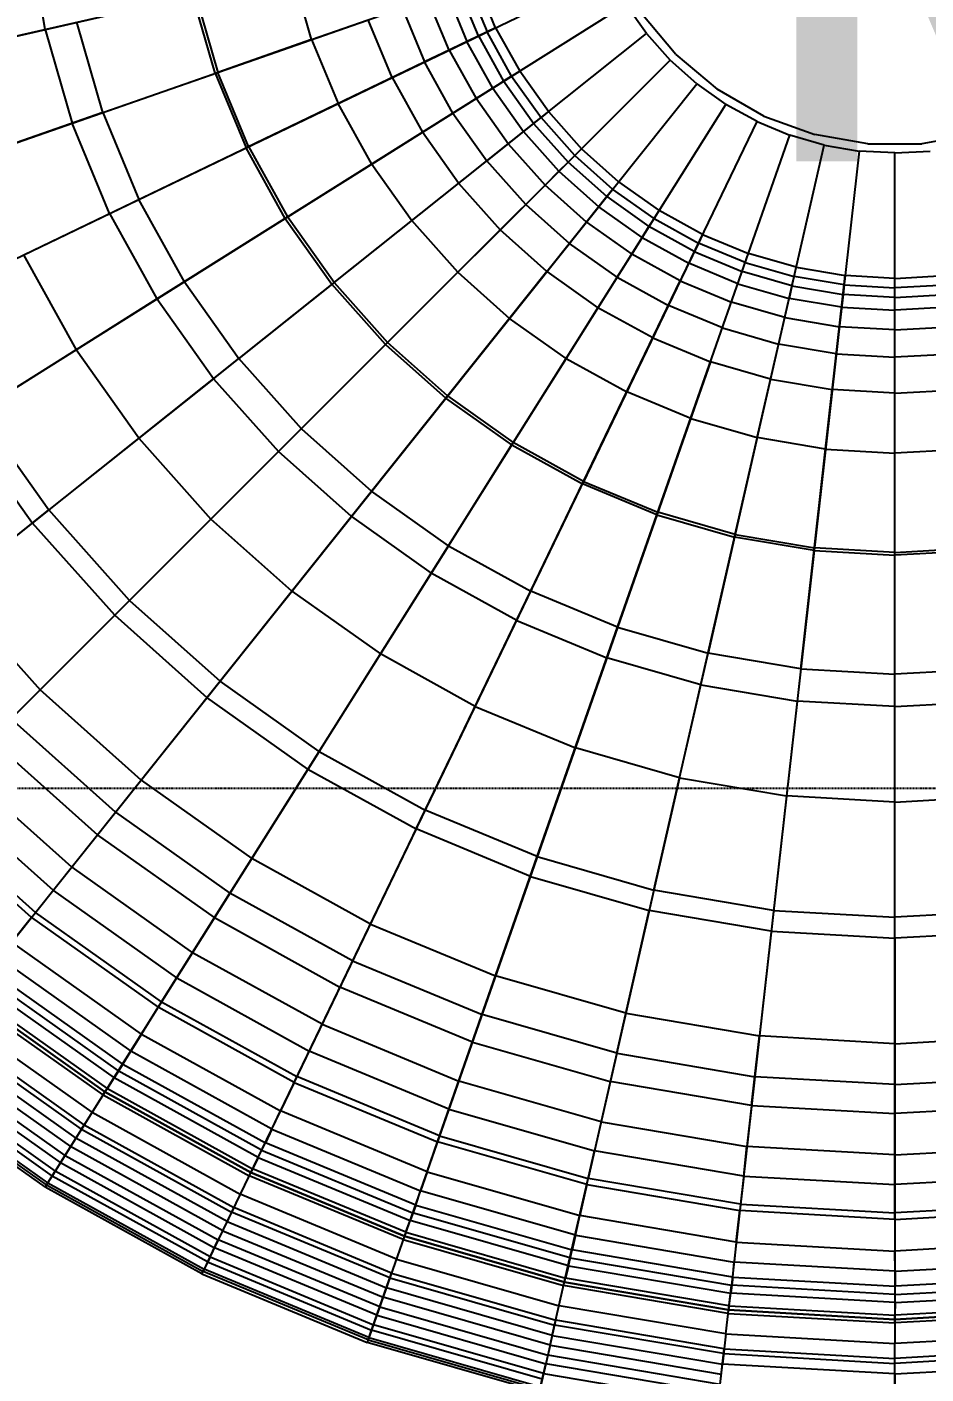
# Model space of a CAD drawing. Extents: x 11992 to 29481, y -6727 to 6811.
# Drawn here: x 18413 to 18554.5, y 538.2 to 750.5 of the extents above; entities that cross this region are included whole.
import ezdxf

# ---------------------------------------------------------------- set-up
doc = ezdxf.new("R2010")
doc.units = 0
doc.header["$MEASUREMENT"] = 0
doc.linetypes.add('DASHED', pattern=[19.05, 12.7, -6.35])
doc.layers.get('0').update_dxf_attribs({"color": 8, "linetype": 'CONTINUOUS'})
doc.layers.add('DQ-BEAM-DASH', color=8, linetype='DASHED')
doc.layers.add('zoylight 3编号', color=7, linetype='CONTINUOUS')
doc.styles.add('TFB MS 3mm at 1 to 25', font='arial.ttf', dxfattribs={"height": 75})

# ---------------------------------------------------------------- blocks, each defined once
blk = doc.blocks.new('MB-B')
at = {"layer": 'DQ-BEAM-DASH', "ltscale": 0.01}
blk.add_line((-12750, 5000), (-11200, 5000), dxfattribs=at)

msp = doc.modelspace()

# ---------------------------------------------------------------- linework, layer by layer
for p, q in [((18353.33, 735.79, -1615.12), (18500.87, 769.47, -1620.33)), ((18388.77, 724.31, -1619.67), (18502.41, 764.08, -1620.33)), ((18401.18, 746.71, -1632.14), (18476.71, 763.96, -1659.76)), ((18415.84, 750.06, -1620.33), (18413.27, 765.23, -1620.33)), ((18396.1, 706.67, -1619.67), (18504.56, 758.9, -1620.33)), ((18457.78, 748.46, -1646.7), (18454.77, 758.95, -1646.7)), ((18439.53, 755.47, -1642.06), (18443.03, 743.3, -1642.06)), ((18442.61, 743.15, -2440.36), (18483.77, 757.56, -1670.43)), ((18479.03, 755.9, -1659.76), (18482.24, 748.15, -1659.76)), ((18484.07, 749.04, -1662.33), (18480.95, 756.57, -1662.33)), ((18482.36, 757.06, -1665.53), (18485.43, 749.69, -1665.53)), ((18486.77, 750.33, -1670.43), (18483.77, 757.56, -1670.43)), ((18433.44, 707.6, -1620.33), (18507.28, 754, -1620.33)), ((18442.61, 743.15, -2440.36), (18439.1, 755.37, -2440.36)), ((18472.05, 753.45, -1653.52), (18475.58, 744.94, -1653.52)), ((18479.46, 746.81, -1656.74), (18476.11, 754.88, -1656.74)), ((18510.52, 749.42, -1620.33), (18507.28, 754, -1620.33)), ((18457.78, 748.46, -1646.7), (18466.7, 751.58, -1650.35)), ((18470.47, 742.49, -1650.35), (18466.7, 751.58, -1650.35)), ((18515.14, 746.13, -1620.71), (18509.69, 752.64, -1620.71)), ((18415.84, 750.06, -1620.33), (18420.09, 735.27, -1620.33)), ((18424.9, 736.96, -1637.01), (18420.81, 751.2, -1637.01)), ((18442.34, 695.04, -1620.33), (18510.52, 749.42, -1620.33)), ((18486.77, 750.33, -1670.43), (18447.49, 731.42, -2440.36)), ((18484.07, 749.04, -1662.33), (18485.43, 749.69, -1665.53)), ((18486.77, 750.33, -1670.43), (18485.43, 749.69, -1665.53)), ((18489.29, 742.69, -1665.53), (18485.43, 749.69, -1665.53)), ((18486.77, 750.33, -1670.43), (18490.56, 743.49, -1670.43)), ((18510.52, 749.42, -1620.33), (18514.25, 745.24, -1620.33)), ((18457.78, 748.46, -1646.7), (18443.03, 743.3, -1642.06)), ((18457.78, 748.46, -1646.7), (18461.97, 738.39, -1646.7)), ((18479.46, 746.81, -1656.74), (18484.07, 749.04, -1662.33)), ((18486.3, 740.82, -1659.76), (18482.24, 748.15, -1659.76)), ((18484.07, 749.04, -1662.33), (18488.02, 741.9, -1662.33)), ((18393.13, 705.24, -1627.09), (18475.58, 744.94, -1653.52)), ((18452.58, 683.56, -1620.33), (18514.25, 745.24, -1620.33)), ((18479.46, 746.81, -1656.74), (18475.58, 744.94, -1653.52)), ((18480.04, 736.88, -1653.52), (18475.58, 744.94, -1653.52)), ((18479.46, 746.81, -1656.74), (18483.69, 739.17, -1656.74)), ((18518.44, 741.5, -1620.33), (18514.25, 745.24, -1620.33)), ((18515.14, 746.13, -1620.71), (18521.66, 740.67, -1620.71)), ((18424.9, 736.96, -1637.01), (18443.03, 743.3, -1642.06)), ((18442.61, 743.15, -2440.36), (18447.49, 731.42, -2440.36)), ((18447.88, 731.61, -1642.06), (18443.03, 743.3, -1642.06)), ((18453.64, 720.29, -2440.36), (18490.56, 743.49, -1670.43)), ((18489.29, 742.69, -1665.53), (18490.56, 743.49, -1670.43)), ((18495.08, 737.11, -1670.43), (18490.56, 743.49, -1670.43)), ((18413.7, 610.17, -1604.58), (18518.44, 741.5, -1620.33)), ((18470.47, 742.49, -1650.35), (18475.24, 733.87, -1650.35)), ((18486.3, 740.82, -1659.76), (18483.69, 739.17, -1656.74)), ((18486.3, 740.82, -1659.76), (18488.02, 741.9, -1662.33)), ((18486.3, 740.82, -1659.76), (18491.15, 733.97, -1659.76)), ((18489.29, 742.69, -1665.53), (18488.02, 741.9, -1662.33)), ((18492.74, 735.24, -1662.33), (18488.02, 741.9, -1662.33)), ((18489.29, 742.69, -1665.53), (18493.91, 736.18, -1665.53)), ((18518.44, 741.5, -1620.33), (18523.01, 738.26, -1620.33)), ((18529.01, 736.42, -1620.71), (18521.66, 740.67, -1620.71)), ((18480.04, 736.88, -1653.52), (18483.69, 739.17, -1656.74)), ((18488.74, 732.05, -1656.74), (18483.69, 739.17, -1656.74)), ((18424.9, 736.96, -1637.01), (18363.88, 715.6, -1621.48)), ((18424.9, 736.96, -1637.01), (18430.58, 723.28, -1637.01)), ((18458.97, 636.33, -1619.67), (18523.01, 738.26, -1620.33)), ((18495.08, 737.11, -1670.43), (18460.99, 709.92, -2440.36)), ((18467.25, 728.84, -1646.7), (18461.97, 738.39, -1646.7)), ((18467.25, 728.84, -1646.7), (18480.04, 736.88, -1653.52)), ((18480.04, 736.88, -1653.52), (18485.37, 729.36, -1653.52)), ((18495.08, 737.11, -1670.43), (18493.91, 736.18, -1665.53)), ((18495.08, 737.11, -1670.43), (18500.29, 731.27, -1670.43)), ((18527.92, 735.55, -1620.33), (18523.01, 738.26, -1620.33)), ((18529.01, 736.42, -1620.71), (18537, 733.52, -1620.71)), ((18425.99, 721.06, -1620.33), (18420.09, 735.27, -1620.33)), ((18455.04, 584.2, -1604.58), (18527.92, 735.55, -1620.33)), ((18492.74, 735.24, -1662.33), (18491.15, 733.97, -1659.76)), ((18492.74, 735.24, -1662.33), (18493.91, 736.18, -1665.53)), ((18492.74, 735.24, -1662.33), (18498.17, 729.15, -1662.33)), ((18499.23, 730.21, -1665.53), (18493.91, 736.18, -1665.53)), ((18527.92, 735.55, -1620.33), (18533.1, 733.4, -1620.33)), ((18480.94, 725.83, -1650.35), (18475.24, 733.87, -1650.35)), ((18491.15, 733.97, -1659.76), (18485.37, 729.36, -1653.52)), ((18496.73, 727.72, -1659.76), (18491.15, 733.97, -1659.76)), ((18493.33, 619.75, -1619.67), (18533.1, 733.4, -1620.33)), ((18538.48, 731.85, -1620.33), (18533.1, 733.4, -1620.33)), ((18545.36, 732.03, -1620.71), (18537, 733.52, -1620.71)), ((18562.23, 733.51, -1620.71), (18553.86, 732.04, -1620.71)), ((18453.64, 720.29, -2440.36), (18447.49, 731.42, -2440.36)), ((18447.88, 731.61, -1642.06), (18454.01, 720.53, -1642.06)), ((18469.45, 700.44, -2440.36), (18500.29, 731.27, -1670.43)), ((18488.74, 732.05, -1656.74), (18494.55, 725.53, -1656.74)), ((18499.23, 730.21, -1665.53), (18498.17, 729.15, -1662.33)), ((18499.23, 730.21, -1665.53), (18500.29, 731.27, -1670.43)), ((18499.23, 730.21, -1665.53), (18505.19, 724.9, -1665.53)), ((18506.12, 726.07, -1670.43), (18500.29, 731.27, -1670.43)), ((18511.69, 614.48, -1619.67), (18538.48, 731.85, -1620.33)), ((18544.01, 730.91, -1620.33), (18528.31, 591.5, -1617.68)), ((18538.48, 731.85, -1620.33), (18544.01, 730.91, -1620.33)), ((18549.61, 730.6, -1620.33), (18544.01, 730.91, -1620.33)), ((18545.36, 732.03, -1620.71), (18553.86, 732.04, -1620.71)), ((18549.61, 730.6, -1620.33), (18555.21, 730.9, -1620.33)), ((18549.62, 562.61, -1604.58), (18549.61, 730.6, -1620.33)), ((18467.25, 728.84, -1646.7), (18383.02, 675.92, -1621.48)), ((18461.34, 710.19, -1642.06), (18485.37, 729.36, -1653.52)), ((18467.25, 728.84, -1646.7), (18473.56, 719.94, -1646.7)), ((18491.5, 722.49, -1653.52), (18485.37, 729.36, -1653.52)), ((18496.73, 727.72, -1659.76), (18498.17, 729.15, -1662.33)), ((18504.26, 723.73, -1662.33), (18498.17, 729.15, -1662.33)), ((18480.94, 725.83, -1650.35), (18487.5, 718.48, -1650.35)), ((18496.73, 727.72, -1659.76), (18494.55, 725.53, -1656.74)), ((18496.73, 727.72, -1659.76), (18502.99, 722.14, -1659.76)), ((18506.12, 726.07, -1670.43), (18512.51, 721.54, -1670.43)), ((18478.94, 691.98, -2440.36), (18505.19, 724.9, -1665.53)), ((18487.5, 718.48, -1650.35), (18494.55, 725.53, -1656.74)), ((18501.06, 719.72, -1656.74), (18494.55, 725.53, -1656.74)), ((18504.26, 723.73, -1662.33), (18498.38, 716.35, -1653.52)), ((18504.26, 723.73, -1662.33), (18505.19, 724.9, -1665.53)), ((18504.26, 723.73, -1662.33), (18510.91, 719.01, -1662.33)), ((18511.71, 720.28, -1665.53), (18505.19, 724.9, -1665.53)), ((18437.76, 710.31, -1637.01), (18430.58, 723.28, -1637.01)), ((18489.31, 684.63, -2440.36), (18512.51, 721.54, -1670.43)), ((18491.5, 722.49, -1653.52), (18498.38, 716.35, -1653.52)), ((18509.83, 717.29, -1659.76), (18502.99, 722.14, -1659.76)), ((18511.71, 720.28, -1665.53), (18512.51, 721.54, -1670.43)), ((18519.35, 717.75, -1670.43), (18512.51, 721.54, -1670.43)), ((18425.99, 721.06, -1620.33), (18433.44, 707.6, -1620.33)), ((18453.64, 720.29, -2440.36), (18460.99, 709.92, -2440.36)), ((18461.34, 710.19, -1642.06), (18454.01, 720.53, -1642.06)), ((18480.82, 711.8, -1646.7), (18473.56, 719.94, -1646.7)), ((18501.06, 719.72, -1656.74), (18508.19, 714.67, -1656.74)), ((18511.71, 720.28, -1665.53), (18510.91, 719.01, -1662.33)), ((18511.71, 720.28, -1665.53), (18518.7, 716.41, -1665.53)), ((18487.5, 718.48, -1650.35), (18387.08, 618.06, -1609.93)), ((18494.85, 711.92, -1650.35), (18487.5, 718.48, -1650.35)), ((18519.35, 717.75, -1670.43), (18500.43, 678.47, -2440.36)), ((18509.83, 717.29, -1659.76), (18508.19, 714.67, -1656.74)), ((18509.83, 717.29, -1659.76), (18510.91, 719.01, -1662.33)), ((18509.83, 717.29, -1659.76), (18517.17, 713.23, -1659.76)), ((18518.05, 715.06, -1662.33), (18510.91, 719.01, -1662.33)), ((18519.35, 717.75, -1670.43), (18518.7, 716.41, -1665.53)), ((18519.35, 717.75, -1670.43), (18526.57, 714.76, -1670.43)), ((18494.85, 711.92, -1650.35), (18498.38, 716.35, -1653.52)), ((18505.9, 711.03, -1653.52), (18498.38, 716.35, -1653.52)), ((18518.7, 716.41, -1665.53), (18515.83, 710.44, -1656.74)), ((18526.08, 713.35, -1665.53), (18518.7, 716.41, -1665.53)), ((18412.44, 714.54, -1632.14), (18420.71, 699.6, -1632.14)), ((18505.9, 711.03, -1653.52), (18508.19, 714.67, -1656.74)), ((18515.83, 710.44, -1656.74), (18508.19, 714.67, -1656.74)), ((18524.91, 710.01, -1659.76), (18517.17, 713.23, -1659.76)), ((18518.05, 715.06, -1662.33), (18525.58, 711.93, -1662.33)), ((18526.08, 713.35, -1665.53), (18533.76, 711.14, -1665.53)), ((18534.09, 712.6, -1670.43), (18526.57, 714.76, -1670.43)), ((18494.85, 711.92, -1650.35), (18396.52, 588.63, -1596.71)), ((18480.82, 711.8, -1646.7), (18488.96, 704.54, -1646.7)), ((18494.85, 711.92, -1650.35), (18502.88, 706.23, -1650.35)), ((18505.9, 711.03, -1653.52), (18502.88, 706.23, -1650.35)), ((18505.9, 711.03, -1653.52), (18513.96, 706.56, -1653.52)), ((18524.39, 670.09, -2440.36), (18533.76, 711.14, -1665.53)), ((18533.42, 709.68, -1662.33), (18525.58, 711.93, -1662.33)), ((18533.42, 709.68, -1662.33), (18533.76, 711.14, -1665.53)), ((18541.64, 709.81, -1665.53), (18533.76, 711.14, -1665.53)), ((18534.09, 712.6, -1670.43), (18541.8, 711.29, -1670.43)), ((18536.92, 667.97, -2440.36), (18541.8, 711.29, -1670.43)), ((18541.64, 709.81, -1665.53), (18541.8, 711.29, -1670.43)), ((18549.61, 710.85, -1670.43), (18541.8, 711.29, -1670.43)), ((18549.61, 710.85, -1670.43), (18557.42, 711.28, -1670.43)), ((18437.76, 710.31, -1637.01), (18446.33, 698.22, -1637.01)), ((18461.34, 710.19, -1642.06), (18446.33, 698.22, -1637.01)), ((18469.45, 700.44, -2440.36), (18460.99, 709.92, -2440.36)), ((18461.34, 710.19, -1642.06), (18469.76, 700.75, -1642.06)), ((18474.26, 624.11, -1627.09), (18515.83, 710.44, -1656.74)), ((18515.83, 710.44, -1656.74), (18523.89, 707.09, -1656.74)), ((18524.91, 710.01, -1659.76), (18532.97, 707.7, -1659.76)), ((18533.42, 709.68, -1662.33), (18532.97, 707.7, -1659.76)), ((18533.42, 709.68, -1662.33), (18541.47, 708.32, -1662.33)), ((18541.64, 709.81, -1665.53), (18541.47, 708.32, -1662.33)), ((18541.64, 709.81, -1665.53), (18549.61, 709.35, -1665.53)), ((18557.59, 709.79, -1665.53), (18549.61, 709.35, -1665.53)), ((18405.35, 689.95, -1619.67), (18433.44, 707.6, -1620.33)), ((18442.34, 695.04, -1620.33), (18433.44, 707.6, -1620.33)), ((18532.28, 704.68, -1656.74), (18523.89, 707.09, -1656.74)), ((18527.96, 685.76, -1646.7), (18532.97, 707.7, -1659.76)), ((18541.24, 706.3, -1659.76), (18532.97, 707.7, -1659.76)), ((18541.47, 708.32, -1662.33), (18540.41, 698.95, -1653.52)), ((18549.61, 707.85, -1662.33), (18541.47, 708.32, -1662.33)), ((18549.61, 707.85, -1662.33), (18557.76, 708.3, -1662.33)), ((18497.86, 698.23, -1646.7), (18488.96, 704.54, -1646.7)), ((18497.86, 698.23, -1646.7), (18502.88, 706.23, -1650.35)), ((18511.5, 701.46, -1650.35), (18502.88, 706.23, -1650.35)), ((18522.47, 703.03, -1653.52), (18513.96, 706.56, -1653.52)), ((18532.28, 704.68, -1656.74), (18540.89, 703.22, -1656.74)), ((18541.24, 706.3, -1659.76), (18549.61, 705.82, -1659.76)), ((18557.98, 706.29, -1659.76), (18549.61, 705.82, -1659.76)), ((18522.47, 703.03, -1653.52), (18531.33, 700.49, -1653.52)), ((18549.61, 702.73, -1656.74), (18540.89, 703.22, -1656.74)), ((18549.61, 702.73, -1656.74), (18558.33, 703.21, -1656.74)), ((18469.45, 700.44, -2440.36), (18478.94, 691.98, -2440.36)), ((18479.21, 692.32, -1642.06), (18469.76, 700.75, -1642.06)), ((18511.5, 701.46, -1650.35), (18520.6, 697.68, -1650.35)), ((18540.41, 698.95, -1653.52), (18531.33, 700.49, -1653.52)), ((18395.78, 657.92, -1621.49), (18446.33, 698.22, -1637.01)), ((18430.58, 685.67, -1632.14), (18420.71, 699.6, -1632.14)), ((18456.19, 687.17, -1637.01), (18446.33, 698.22, -1637.01)), ((18497.86, 698.23, -1646.7), (18489.54, 685, -1642.06)), ((18497.86, 698.23, -1646.7), (18507.41, 692.95, -1646.7)), ((18540.41, 698.95, -1653.52), (18539.78, 693.32, -1650.35)), ((18540.41, 698.95, -1653.52), (18549.61, 698.43, -1653.52)), ((18558.81, 698.93, -1653.52), (18549.61, 698.43, -1653.52)), ((18520.6, 697.68, -1650.35), (18466.54, 543.2, -1578.79)), ((18512.17, 673.6, -2440.36), (18520.6, 697.68, -1650.35)), ((18530.07, 694.96, -1650.35), (18520.6, 697.68, -1650.35)), ((18442.34, 695.04, -1620.33), (18416.4, 674.36, -1619.67)), ((18442.34, 695.04, -1620.33), (18452.58, 683.56, -1620.33)), ((18530.07, 694.96, -1650.35), (18539.78, 693.32, -1650.35)), ((18489.31, 684.63, -2440.36), (18478.94, 691.98, -2440.36)), ((18479.21, 692.32, -1642.06), (18489.54, 685, -1642.06)), ((18517.48, 688.77, -1646.7), (18507.41, 692.95, -1646.7)), ((18534.82, 649.32, -1637.01), (18539.78, 693.32, -1650.35)), ((18549.61, 692.76, -1650.35), (18539.78, 693.32, -1650.35)), ((18549.61, 692.76, -1650.35), (18559.45, 693.3, -1650.35)), ((18405.35, 689.95, -1619.67), (18416.4, 674.36, -1619.67)), ((18402.56, 688.2, -1627.09), (18413.82, 672.3, -1627.09)), ((18517.48, 688.77, -1646.7), (18527.96, 685.76, -1646.7)), ((18430.58, 685.67, -1632.14), (18441.94, 672.93, -1632.14)), ((18456.19, 687.17, -1637.01), (18467.24, 677.31, -1637.01)), ((18527.96, 685.76, -1646.7), (18520.21, 651.8, -1637.01)), ((18538.72, 683.93, -1646.7), (18527.96, 685.76, -1646.7)), ((18452.58, 683.56, -1620.33), (18407.24, 638.22, -1615.12)), ((18464.06, 673.32, -1620.33), (18452.58, 683.56, -1620.33)), ((18479.33, 668.74, -1637.01), (18489.54, 685, -1642.06)), ((18489.31, 684.63, -2440.36), (18500.43, 678.47, -2440.36)), ((18500.62, 678.86, -1642.06), (18489.54, 685, -1642.06)), ((18538.72, 683.93, -1646.7), (18549.61, 683.32, -1646.7)), ((18560.5, 683.92, -1646.7), (18549.61, 683.32, -1646.7)), ((18479.33, 668.74, -1637.01), (18467.24, 677.31, -1637.01)), ((18512.17, 673.6, -2440.36), (18500.43, 678.47, -2440.36)), ((18500.62, 678.86, -1642.06), (18512.32, 674.01, -1642.06)), ((18400.83, 661.94, -1617.68), (18416.4, 674.36, -1619.67)), ((18429.12, 660.1, -1619.67), (18416.4, 674.36, -1619.67)), ((18454.68, 661.56, -1632.14), (18441.94, 672.93, -1632.14)), ((18464.06, 673.32, -1620.33), (18476.61, 664.42, -1620.33)), ((18512.17, 673.6, -2440.36), (18524.39, 670.09, -2440.36)), ((18524.48, 670.51, -1642.06), (18512.32, 674.01, -1642.06)), ((18426.79, 657.77, -1627.09), (18413.82, 672.3, -1627.09)), ((18479.33, 668.74, -1637.01), (18444.94, 614.01, -1621.49)), ((18479.33, 668.74, -1637.01), (18492.29, 661.57, -1637.01)), ((18536.92, 667.97, -2440.36), (18524.39, 670.09, -2440.36)), ((18524.48, 670.51, -1642.06), (18536.97, 668.4, -1642.06)), ((18536.92, 667.97, -2440.36), (18549.61, 667.25, -2440.36)), ((18549.61, 667.68, -1642.06), (18536.97, 668.4, -1642.06)), ((18549.61, 667.68, -1642.06), (18562.26, 668.38, -1642.06)), ((18562.3, 667.95, -2440.36), (18549.61, 667.25, -2440.36)), ((18549.61, 667.25, -2440.36), (18549.61, 667.68, -1642.06)), ((18549.61, 606.91, -1627.09), (18549.61, 667.68, -1642.06)), ((18490.08, 656.97, -1620.33), (18476.61, 664.42, -1620.33)), ((18400.83, 661.94, -1617.68), (18415.04, 646.02, -1617.68)), ((18429.12, 660.1, -1619.67), (18443.37, 647.38, -1619.67)), ((18454.68, 661.56, -1632.14), (18468.62, 651.69, -1632.14)), ((18505.97, 655.89, -1637.01), (18492.29, 661.57, -1637.01)), ((18426.79, 657.77, -1627.09), (18441.32, 644.81, -1627.09)), ((18490.08, 656.97, -1620.33), (18504.29, 651.07, -1620.33)), ((18505.97, 655.89, -1637.01), (18520.21, 651.8, -1637.01)), ((18483.56, 643.42, -1632.14), (18468.62, 651.69, -1632.14)), ((18515.73, 632.16, -1632.14), (18520.21, 651.8, -1637.01)), ((18534.82, 649.32, -1637.01), (18520.21, 651.8, -1637.01)), ((18519.08, 646.82, -1620.33), (18504.29, 651.07, -1620.33)), ((18458.97, 636.33, -1619.67), (18443.37, 647.38, -1619.67)), ((18534.82, 649.32, -1637.01), (18532.57, 629.31, -1632.14)), ((18534.82, 649.32, -1637.01), (18549.61, 648.48, -1637.01)), ((18564.41, 649.3, -1637.01), (18549.61, 648.48, -1637.01)), ((18430.96, 631.81, -1617.68), (18415.04, 646.02, -1617.68)), ((18519.08, 646.82, -1620.33), (18534.25, 644.25, -1620.33)), ((18457.21, 633.54, -1627.09), (18441.32, 644.81, -1627.09)), ((18483.56, 643.42, -1632.14), (18499.32, 636.87, -1632.14)), ((18549.61, 643.38, -1620.33), (18534.25, 644.25, -1620.33)), ((18549.61, 643.38, -1620.33), (18564.98, 644.23, -1620.33)), ((18426.93, 626.77, -1621.49), (18410.47, 641.45, -1621.49)), ((18407.24, 638.22, -1615.12), (18424.08, 623.2, -1615.12)), ((18515.73, 632.16, -1632.14), (18499.32, 636.87, -1632.14)), ((18458.97, 636.33, -1619.67), (18433.65, 596.04, -1604.58)), ((18458.97, 636.33, -1619.67), (18475.69, 627.08, -1619.67)), ((18420.02, 618.1, -1612.74), (18402.63, 633.62, -1612.74)), ((18457.21, 633.54, -1627.09), (18474.26, 624.11, -1627.09)), ((18399.33, 630.32, -1609.56), (18417.11, 614.45, -1609.56)), ((18430.96, 631.81, -1617.68), (18448.37, 619.47, -1617.68)), ((18515.73, 632.16, -1632.14), (18510.96, 611.27, -1627.09)), ((18515.73, 632.16, -1632.14), (18532.57, 629.31, -1632.14)), ((18532.57, 629.31, -1632.14), (18525.32, 565, -1615.66)), ((18549.61, 628.35, -1632.14), (18532.57, 629.31, -1632.14)), ((18549.61, 628.35, -1632.14), (18566.66, 629.29, -1632.14)), ((18413.7, 610.17, -1604.58), (18395.46, 626.44, -1604.58)), ((18396.17, 627.16, -1615.66), (18414.33, 610.96, -1615.66)), ((18426.93, 626.77, -1621.49), (18444.94, 614.01, -1621.49)), ((18493.33, 619.75, -1619.67), (18475.69, 627.08, -1619.67)), ((18474.26, 624.11, -1627.09), (18443.08, 559.37, -1596.71)), ((18492.24, 616.64, -1627.09), (18474.26, 624.11, -1627.09)), ((18442.51, 610.14, -1615.12), (18424.08, 623.2, -1615.12)), ((18477.61, 574.82, -1604.58), (18493.33, 619.75, -1619.67)), ((18493.33, 619.75, -1619.67), (18511.69, 614.48, -1619.67)), ((18420.02, 618.1, -1612.74), (18439.04, 604.62, -1612.74)), ((18467.05, 609.14, -1617.68), (18448.37, 619.47, -1617.68)), ((18492.24, 616.64, -1627.09), (18510.96, 611.27, -1627.09)), ((18436.56, 600.67, -1609.56), (18417.11, 614.45, -1609.56)), ((18434.18, 596.89, -1615.66), (18444.94, 614.01, -1621.49)), ((18464.25, 603.32, -1621.49), (18444.94, 614.01, -1621.49)), ((18511.69, 614.48, -1619.67), (18502.32, 573.42, -1609.56)), ((18530.54, 611.29, -1619.67), (18511.69, 614.48, -1619.67)), ((18505.83, 588.77, -1621.49), (18510.96, 611.27, -1627.09)), ((18530.17, 608.02, -1627.09), (18510.96, 611.27, -1627.09)), ((18530.54, 611.29, -1619.67), (18549.61, 610.21, -1619.67)), ((18568.69, 611.26, -1619.67), (18549.61, 610.21, -1619.67)), ((18413.7, 610.17, -1604.58), (18410.6, 606.27, -1599.1)), ((18413.7, 610.17, -1604.58), (18433.65, 596.04, -1604.58)), ((18434.18, 596.89, -1615.66), (18414.33, 610.96, -1615.66)), ((18442.51, 610.14, -1615.12), (18462.26, 599.21, -1615.12)), ((18467.05, 609.14, -1617.68), (18486.75, 600.96, -1617.68)), ((18530.17, 608.02, -1627.09), (18549.61, 606.91, -1627.09)), ((18569.06, 607.99, -1627.09), (18549.61, 606.91, -1627.09)), ((18431, 591.81, -1599.1), (18410.6, 606.27, -1599.1)), ((18549.61, 606.91, -1627.09), (18549.62, 543.05, -1604.79)), ((18408.64, 603.77, -1594.44), (18429.34, 589.1, -1594.44)), ((18459.44, 593.34, -1612.74), (18439.04, 604.62, -1612.74)), ((18464.25, 603.32, -1621.49), (18484.62, 594.86, -1621.49)), ((18406.31, 600.91, -1609.93), (18427.34, 586.01, -1609.93)), ((18428.09, 587.08, -1587.92), (18407.18, 601.9, -1587.92)), ((18436.56, 600.67, -1609.56), (18457.41, 589.13, -1609.56)), ((18507.26, 595.07, -1617.68), (18486.75, 600.96, -1617.68)), ((18405.56, 599.91, -1576.9), (18426.71, 584.92, -1576.9)), ((18483.11, 590.55, -1615.12), (18462.26, 599.21, -1615.12)), ((18424.96, 582.22, -1537.32), (18403.52, 597.41, -1537.32)), ((18425.26, 582.7, -1537.89), (18403.88, 597.85, -1537.89)), ((18403.88, 597.85, -1550.75), (18425.26, 582.7, -1550.75)), ((18425.63, 583.25, -1563.72), (18404.3, 598.37, -1563.72)), ((18434.18, 596.89, -1615.66), (18417.41, 570.2, -1591.83)), ((18434.18, 596.89, -1615.66), (18455.47, 585.11, -1615.66)), ((18423.24, 579.48, -1604.79), (18401.5, 594.88, -1604.79)), ((18431, 591.81, -1599.1), (18433.65, 596.04, -1604.58)), ((18455.04, 584.2, -1604.58), (18433.65, 596.04, -1604.58)), ((18505.83, 588.77, -1621.49), (18484.62, 594.86, -1621.49)), ((18507.26, 595.07, -1617.68), (18528.31, 591.5, -1617.68)), ((18421.58, 576.83, -1537.85), (18399.55, 592.44, -1537.85)), ((18421.99, 577.49, -1537.32), (18400.04, 593.05, -1537.32)), ((18459.44, 593.34, -1612.74), (18480.96, 584.4, -1612.74)), ((18398.52, 591.13, -1600.71), (18420.69, 575.42, -1600.71)), ((18431, 591.81, -1599.1), (18429.34, 589.1, -1594.44)), ((18431, 591.81, -1599.1), (18452.88, 579.7, -1599.1)), ((18483.11, 590.55, -1615.12), (18504.81, 584.32, -1615.12)), ((18527.07, 580.55, -1615.12), (18528.31, 591.5, -1617.68)), ((18549.62, 590.29, -1617.68), (18528.31, 591.5, -1617.68)), ((18549.62, 590.29, -1617.68), (18570.92, 591.47, -1617.68)), ((18418.98, 572.7, -1596.71), (18396.52, 588.63, -1596.71)), ((18397.53, 589.9, -1545.96), (18419.85, 574.08, -1545.96)), ((18428.09, 587.08, -1587.92), (18429.34, 589.1, -1594.44)), ((18451.53, 576.83, -1594.44), (18429.34, 589.1, -1594.44)), ((18479.42, 579.99, -1609.56), (18457.41, 589.13, -1609.56)), ((18505.83, 588.77, -1621.49), (18501.33, 569.06, -1615.66)), ((18505.83, 588.77, -1621.49), (18527.58, 585.09, -1621.49)), ((18394.67, 586.31, -1591.83), (18417.41, 570.2, -1591.83)), ((18418.26, 571.55, -1554.17), (18395.66, 587.56, -1554.17)), ((18428.09, 587.08, -1587.92), (18426.71, 584.92, -1576.9)), ((18449.9, 573.52, -1609.93), (18427.34, 586.01, -1609.93)), ((18428.09, 587.08, -1587.92), (18450.52, 574.68, -1587.92)), ((18392.81, 583.98, -1578.79), (18415.83, 567.67, -1578.79)), ((18416.06, 568.05, -1570.88), (18393.09, 584.33, -1570.88)), ((18416.26, 568.37, -1585.91), (18393.32, 584.62, -1585.91)), ((18394.11, 585.61, -1562.57), (18416.93, 569.44, -1562.57)), ((18425.63, 583.25, -1563.72), (18426.71, 584.92, -1576.9)), ((18449.39, 572.38, -1576.9), (18426.71, 584.92, -1576.9)), ((18455.04, 584.2, -1604.58), (18452.88, 579.7, -1599.1)), ((18455.04, 584.2, -1604.58), (18477.61, 574.82, -1604.58)), ((18477.94, 575.78, -1615.66), (18455.47, 585.11, -1615.66)), ((18503.36, 577.97, -1612.74), (18480.96, 584.4, -1612.74)), ((18527.07, 580.55, -1615.12), (18504.81, 584.32, -1615.12)), ((18549.62, 583.84, -1621.49), (18527.58, 585.09, -1621.49)), ((18549.62, 583.84, -1621.49), (18571.64, 585.06, -1621.49)), ((18424.96, 582.22, -1537.32), (18425.26, 582.7, -1537.89)), ((18424.96, 582.22, -1537.32), (18447.95, 569.49, -1537.32)), ((18425.63, 583.25, -1563.72), (18425.26, 582.7, -1550.75)), ((18425.26, 582.7, -1537.89), (18425.26, 582.7, -1550.75)), ((18425.26, 582.7, -1537.89), (18448.2, 570, -1537.89)), ((18448.2, 570, -1550.75), (18425.26, 582.7, -1550.75)), ((18425.63, 583.25, -1563.72), (18448.5, 570.6, -1563.72)), ((18423.24, 579.48, -1604.79), (18446.55, 566.58, -1604.79)), ((18451.53, 576.83, -1594.44), (18452.88, 579.7, -1599.1)), ((18475.97, 570.12, -1599.1), (18452.88, 579.7, -1599.1)), ((18479.42, 579.99, -1609.56), (18502.32, 573.42, -1609.56)), ((18527.07, 580.55, -1615.12), (18526.34, 574.08, -1612.74)), ((18527.07, 580.55, -1615.12), (18549.62, 579.27, -1615.12)), ((18572.16, 580.52, -1615.12), (18549.62, 579.27, -1615.12)), ((18421.58, 576.83, -1537.85), (18421.99, 577.49, -1537.32)), ((18421.99, 577.49, -1537.32), (18445.53, 564.46, -1537.32)), ((18503.36, 577.97, -1612.74), (18526.34, 574.08, -1612.74)), ((18421.58, 576.83, -1537.85), (18418.26, 571.55, -1554.17)), ((18444.47, 562.26, -1600.71), (18420.69, 575.42, -1600.71)), ((18421.58, 576.83, -1537.85), (18445.19, 563.76, -1537.85)), ((18451.53, 576.83, -1594.44), (18450.52, 574.68, -1587.92)), ((18451.53, 576.83, -1594.44), (18474.95, 567.11, -1594.44)), ((18477.94, 575.78, -1615.66), (18501.33, 569.06, -1615.66)), ((18443.79, 560.83, -1545.96), (18419.85, 574.08, -1545.96)), ((18449.39, 572.38, -1576.9), (18450.52, 574.68, -1587.92)), ((18449.9, 573.52, -1609.93), (18473.7, 563.64, -1609.93)), ((18474.19, 564.86, -1587.92), (18450.52, 574.68, -1587.92)), ((18475.97, 570.12, -1599.1), (18477.61, 574.82, -1604.58)), ((18501.1, 568.08, -1604.58), (18477.61, 574.82, -1604.58)), ((18501.1, 568.08, -1604.58), (18502.32, 573.42, -1609.56)), ((18525.82, 569.44, -1609.56), (18502.32, 573.42, -1609.56)), ((18525.82, 569.44, -1609.56), (18526.34, 574.08, -1612.74)), ((18549.62, 572.76, -1612.74), (18526.34, 574.08, -1612.74)), ((18549.62, 572.76, -1612.74), (18572.88, 574.04, -1612.74)), ((18418.26, 571.55, -1554.17), (18416.93, 569.44, -1562.57)), ((18418.26, 571.55, -1554.17), (18442.49, 558.14, -1554.17)), ((18418.98, 572.7, -1596.71), (18443.08, 559.37, -1596.71)), ((18449.39, 572.38, -1576.9), (18448.2, 570, -1550.75)), ((18449.39, 572.38, -1576.9), (18473.32, 562.45, -1576.9)), ((18416.06, 568.05, -1570.88), (18416.93, 569.44, -1562.57)), ((18416.26, 568.37, -1585.91), (18417.41, 570.2, -1591.83)), ((18441.41, 555.9, -1562.57), (18416.93, 569.44, -1562.57)), ((18441.8, 556.7, -1591.83), (18417.41, 570.2, -1591.83)), ((18447.95, 569.49, -1537.32), (18448.2, 570, -1537.89)), ((18472.22, 559.42, -1537.32), (18447.95, 569.49, -1537.32)), ((18448.2, 570, -1550.75), (18448.2, 570, -1537.89)), ((18448.2, 570, -1550.75), (18472.41, 559.95, -1550.75)), ((18472.41, 559.95, -1537.89), (18448.2, 570, -1537.89)), ((18472.63, 560.58, -1563.72), (18448.5, 570.6, -1563.72)), ((18475.97, 570.12, -1599.1), (18474.95, 567.11, -1594.44)), ((18475.97, 570.12, -1599.1), (18500, 563.22, -1599.1)), ((18498.47, 556.53, -1609.93), (18501.33, 569.06, -1615.66)), ((18525.32, 565, -1615.66), (18501.33, 569.06, -1615.66)), ((18525.82, 569.44, -1609.56), (18525.21, 564, -1604.58)), ((18525.82, 569.44, -1609.56), (18549.62, 568.09, -1609.56)), ((18573.41, 569.4, -1609.56), (18549.62, 568.09, -1609.56)), ((18416.26, 568.37, -1585.91), (18415.83, 567.67, -1578.79)), ((18416.06, 568.05, -1570.88), (18415.83, 567.67, -1578.79)), ((18440.5, 554.02, -1578.79), (18415.83, 567.67, -1578.79)), ((18416.06, 568.05, -1570.88), (18440.7, 554.42, -1570.88)), ((18416.26, 568.37, -1585.91), (18440.86, 554.75, -1585.91)), ((18474.19, 564.86, -1587.92), (18474.95, 567.11, -1594.44)), ((18499.32, 560.11, -1594.44), (18474.95, 567.11, -1594.44)), ((18501.1, 568.08, -1604.58), (18500, 563.22, -1599.1)), ((18501.1, 568.08, -1604.58), (18525.21, 564, -1604.58)), ((18471.15, 556.36, -1604.79), (18446.55, 566.58, -1604.79)), ((18474.19, 564.86, -1587.92), (18473.32, 562.45, -1576.9)), ((18474.19, 564.86, -1587.92), (18498.82, 557.79, -1587.92)), ((18525.32, 565, -1615.66), (18523.88, 552.23, -1609.93)), ((18525.32, 565, -1615.66), (18549.62, 563.62, -1615.66)), ((18573.91, 564.96, -1615.66), (18549.62, 563.62, -1615.66)), ((18445.53, 564.46, -1537.32), (18441.41, 555.9, -1562.57)), ((18470.12, 553.41, -1537.85), (18445.19, 563.76, -1537.85)), ((18470.37, 554.14, -1537.32), (18445.53, 564.46, -1537.32)), ((18472.63, 560.58, -1563.72), (18473.32, 562.45, -1576.9)), ((18498.23, 555.3, -1576.9), (18473.32, 562.45, -1576.9)), ((18498.47, 556.53, -1609.93), (18473.7, 563.64, -1609.93)), ((18499.32, 560.11, -1594.44), (18500, 563.22, -1599.1)), ((18524.66, 559.04, -1599.1), (18500, 563.22, -1599.1)), ((18524.66, 559.04, -1599.1), (18525.21, 564, -1604.58)), ((18549.62, 562.61, -1604.58), (18525.21, 564, -1604.58)), ((18549.62, 562.61, -1604.58), (18574.02, 563.96, -1604.58)), ((18549.62, 562.61, -1604.58), (18549.63, 557.63, -1599.1)), ((18443.79, 560.83, -1545.96), (18469.04, 550.35, -1545.96)), ((18444.47, 562.26, -1600.71), (18469.57, 551.84, -1600.71)), ((18472.63, 560.58, -1563.72), (18472.41, 559.95, -1550.75)), ((18472.63, 560.58, -1563.72), (18497.75, 553.36, -1563.72)), ((18441.8, 556.7, -1591.83), (18443.08, 559.37, -1596.71)), ((18468.06, 547.52, -1554.17), (18442.49, 558.14, -1554.17)), ((18468.51, 548.81, -1596.71), (18443.08, 559.37, -1596.71)), ((18472.41, 559.95, -1537.89), (18472.22, 559.42, -1537.32)), ((18472.22, 559.42, -1537.32), (18497.47, 552.17, -1537.32)), ((18497.6, 552.72, -1550.75), (18472.41, 559.95, -1550.75)), ((18472.41, 559.95, -1537.89), (18472.41, 559.95, -1550.75)), ((18472.41, 559.95, -1537.89), (18497.6, 552.72, -1537.89)), ((18499.32, 560.11, -1594.44), (18498.82, 557.79, -1587.92)), ((18499.32, 560.11, -1594.44), (18524.33, 555.88, -1594.44)), ((18524.66, 559.04, -1599.1), (18524.33, 555.88, -1594.44)), ((18524.66, 559.04, -1599.1), (18549.63, 557.63, -1599.1)), ((18574.59, 559.01, -1599.1), (18549.63, 557.63, -1599.1)), ((18441.8, 556.7, -1591.83), (18440.86, 554.75, -1585.91)), ((18441.8, 556.7, -1591.83), (18467.53, 546.02, -1591.83)), ((18471.15, 556.36, -1604.79), (18496.75, 549.01, -1604.79)), ((18495.68, 544.34, -1600.71), (18498.47, 556.53, -1609.93)), ((18498.23, 555.3, -1576.9), (18498.82, 557.79, -1587.92)), ((18498.47, 556.53, -1609.93), (18523.88, 552.23, -1609.93)), ((18524.09, 553.52, -1587.92), (18498.82, 557.79, -1587.92)), ((18549.66, 554.45, -1594.44), (18549.63, 557.63, -1599.1)), ((18440.5, 554.02, -1578.79), (18440.86, 554.75, -1585.91)), ((18440.5, 554.02, -1578.79), (18440.7, 554.42, -1570.88)), ((18440.5, 554.02, -1578.79), (18466.54, 543.2, -1578.79)), ((18441.41, 555.9, -1562.57), (18440.7, 554.42, -1570.88)), ((18466.69, 543.63, -1570.88), (18440.7, 554.42, -1570.88)), ((18466.81, 543.98, -1585.91), (18440.86, 554.75, -1585.91)), ((18441.41, 555.9, -1562.57), (18467.23, 545.17, -1562.57)), ((18466.69, 543.63, -1570.88), (18470.37, 554.14, -1537.32)), ((18470.37, 554.14, -1537.32), (18496.23, 546.72, -1537.32)), ((18498.23, 555.3, -1576.9), (18497.75, 553.36, -1563.72)), ((18498.23, 555.3, -1576.9), (18523.78, 550.98, -1576.9)), ((18524.09, 553.52, -1587.92), (18524.33, 555.88, -1594.44)), ((18549.66, 554.45, -1594.44), (18524.33, 555.88, -1594.44)), ((18549.66, 554.45, -1594.44), (18574.97, 555.85, -1594.44)), ((18549.66, 554.45, -1594.44), (18549.68, 552.08, -1587.92)), ((18495.68, 544.34, -1600.71), (18469.57, 551.84, -1600.71)), ((18470.12, 553.41, -1537.85), (18496.05, 545.96, -1537.85)), ((18497.47, 552.17, -1537.32), (18497.6, 552.72, -1537.89)), ((18523.38, 547.78, -1537.32), (18497.47, 552.17, -1537.32)), ((18497.6, 552.72, -1550.75), (18497.75, 553.36, -1563.72)), ((18497.6, 552.72, -1550.75), (18497.6, 552.72, -1537.89)), ((18497.6, 552.72, -1550.75), (18523.44, 548.34, -1550.75)), ((18523.44, 548.34, -1537.89), (18497.6, 552.72, -1537.89)), ((18523.53, 549, -1563.72), (18497.75, 553.36, -1563.72)), ((18523.02, 544.56, -1604.79), (18523.88, 552.23, -1609.93)), ((18524.09, 553.52, -1587.92), (18523.78, 550.98, -1576.9)), ((18549.62, 550.77, -1609.93), (18523.88, 552.23, -1609.93)), ((18524.09, 553.52, -1587.92), (18549.68, 552.08, -1587.92)), ((18549.62, 550.77, -1609.93), (18575.35, 552.19, -1609.93)), ((18549.66, 549.51, -1576.9), (18549.68, 552.08, -1587.92)), ((18575.26, 553.5, -1587.92), (18549.68, 552.08, -1587.92)), ((18495.33, 542.8, -1545.96), (18469.04, 550.35, -1545.96)), ((18523.53, 549, -1563.72), (18523.78, 550.98, -1576.9)), ((18549.66, 549.51, -1576.9), (18523.78, 550.98, -1576.9)), ((18549.66, 549.51, -1576.9), (18575.53, 550.95, -1576.9)), ((18468.06, 547.52, -1554.17), (18494.67, 539.88, -1554.17)), ((18468.51, 548.81, -1596.71), (18494.97, 541.21, -1596.71)), ((18523.02, 544.56, -1604.79), (18496.75, 549.01, -1604.79)), ((18523.38, 547.78, -1537.32), (18523.44, 548.34, -1537.89)), ((18523.38, 547.78, -1537.32), (18549.62, 546.29, -1537.32)), ((18523.53, 549, -1563.72), (18523.44, 548.34, -1550.75)), ((18549.62, 546.86, -1550.75), (18523.44, 548.34, -1550.75)), ((18523.44, 548.34, -1537.89), (18523.44, 548.34, -1550.75)), ((18523.44, 548.34, -1537.89), (18549.62, 546.86, -1537.89)), ((18523.53, 549, -1563.72), (18549.63, 547.52, -1563.72)), ((18575.78, 548.3, -1537.89), (18549.62, 546.86, -1537.89)), ((18549.62, 546.86, -1550.75), (18575.78, 548.3, -1550.75)), ((18575.85, 547.74, -1537.32), (18549.62, 546.29, -1537.32)), ((18549.62, 546.86, -1550.75), (18549.63, 547.52, -1563.72)), ((18549.66, 549.51, -1576.9), (18549.63, 547.52, -1563.72)), ((18575.72, 548.97, -1563.72), (18549.63, 547.52, -1563.72)), ((18494.31, 538.33, -1591.83), (18467.53, 546.02, -1591.83)), ((18495.33, 542.8, -1545.96), (18496.23, 546.72, -1537.32)), ((18522.67, 541.46, -1537.85), (18496.05, 545.96, -1537.85)), ((18522.75, 542.23, -1537.32), (18496.23, 546.72, -1537.32)), ((18549.62, 546.86, -1550.75), (18549.62, 546.86, -1537.89)), ((18549.62, 546.29, -1537.32), (18549.62, 546.86, -1537.89)), ((18466.69, 543.63, -1570.88), (18466.54, 543.2, -1578.79)), ((18466.69, 543.63, -1570.88), (18493.75, 535.86, -1570.88)), ((18466.81, 543.98, -1585.91), (18493.83, 536.22, -1585.91)), ((18494.11, 537.46, -1562.57), (18467.23, 545.17, -1562.57)), ((18495.68, 544.34, -1600.71), (18494.97, 541.21, -1596.71)), ((18495.68, 544.34, -1600.71), (18522.48, 539.8, -1600.71)), ((18523.02, 544.56, -1604.79), (18522.48, 539.8, -1600.71)), ((18523.02, 544.56, -1604.79), (18549.62, 543.05, -1604.79)), ((18576.21, 544.52, -1604.79), (18549.62, 543.05, -1604.79)), ((18493.65, 535.42, -1578.79), (18466.54, 543.2, -1578.79)), ((18494.97, 541.21, -1596.71), (18493.83, 536.22, -1585.91)), ((18495.33, 542.8, -1545.96), (18494.67, 539.88, -1554.17)), ((18522.12, 536.61, -1596.71), (18494.97, 541.21, -1596.71)), ((18495.33, 542.8, -1545.96), (18522.3, 538.23, -1545.96)), ((18521.97, 535.26, -1554.17), (18522.75, 542.23, -1537.32)), ((18522.67, 541.46, -1537.85), (18549.62, 539.93, -1537.85)), ((18522.75, 542.23, -1537.32), (18549.62, 540.71, -1537.32)), ((18549.62, 538.26, -1600.71), (18549.62, 543.05, -1604.79)), ((18576.47, 542.19, -1537.32), (18549.62, 540.71, -1537.32)), ((18576.56, 541.42, -1537.85), (18549.62, 539.93, -1537.85)), ((18493.75, 535.86, -1570.88), (18494.67, 539.88, -1554.17)), ((18521.97, 535.26, -1554.17), (18494.67, 539.88, -1554.17)), ((18522.12, 536.61, -1596.71), (18522.48, 539.8, -1600.71)), ((18549.62, 538.26, -1600.71), (18522.48, 539.8, -1600.71)), ((18549.62, 539.93, -1537.85), (18549.62, 540.71, -1537.32)), ((18549.62, 536.68, -1545.96), (18549.62, 539.93, -1537.85)), ((18549.62, 538.26, -1600.71), (18576.75, 539.76, -1600.71)), ((18494.31, 538.33, -1591.83), (18521.79, 533.67, -1591.83)), ((18549.62, 538.26, -1600.71), (18549.62, 529.93, -1585.91))]:
    msp.add_line(p, q)

# ---------------------------------------------------------------- block references
msp.add_blockref('MB-B', (30099.61, -4369.45))

# ---------------------------------------------------------------- texts
at = {"layer": 'zoylight 3编号', "insert": (18526.97, 804.26, -1653.52), "char_height": 75, "width": 104.7704, "attachment_point": 1, "style": 'TFB MS 3mm at 1 to 25'}
msp.add_mtext('{\\fSimHei|b0|i0|c134|p49;R3}', dxfattribs=at)

doc.saveas('drawing.dxf')
